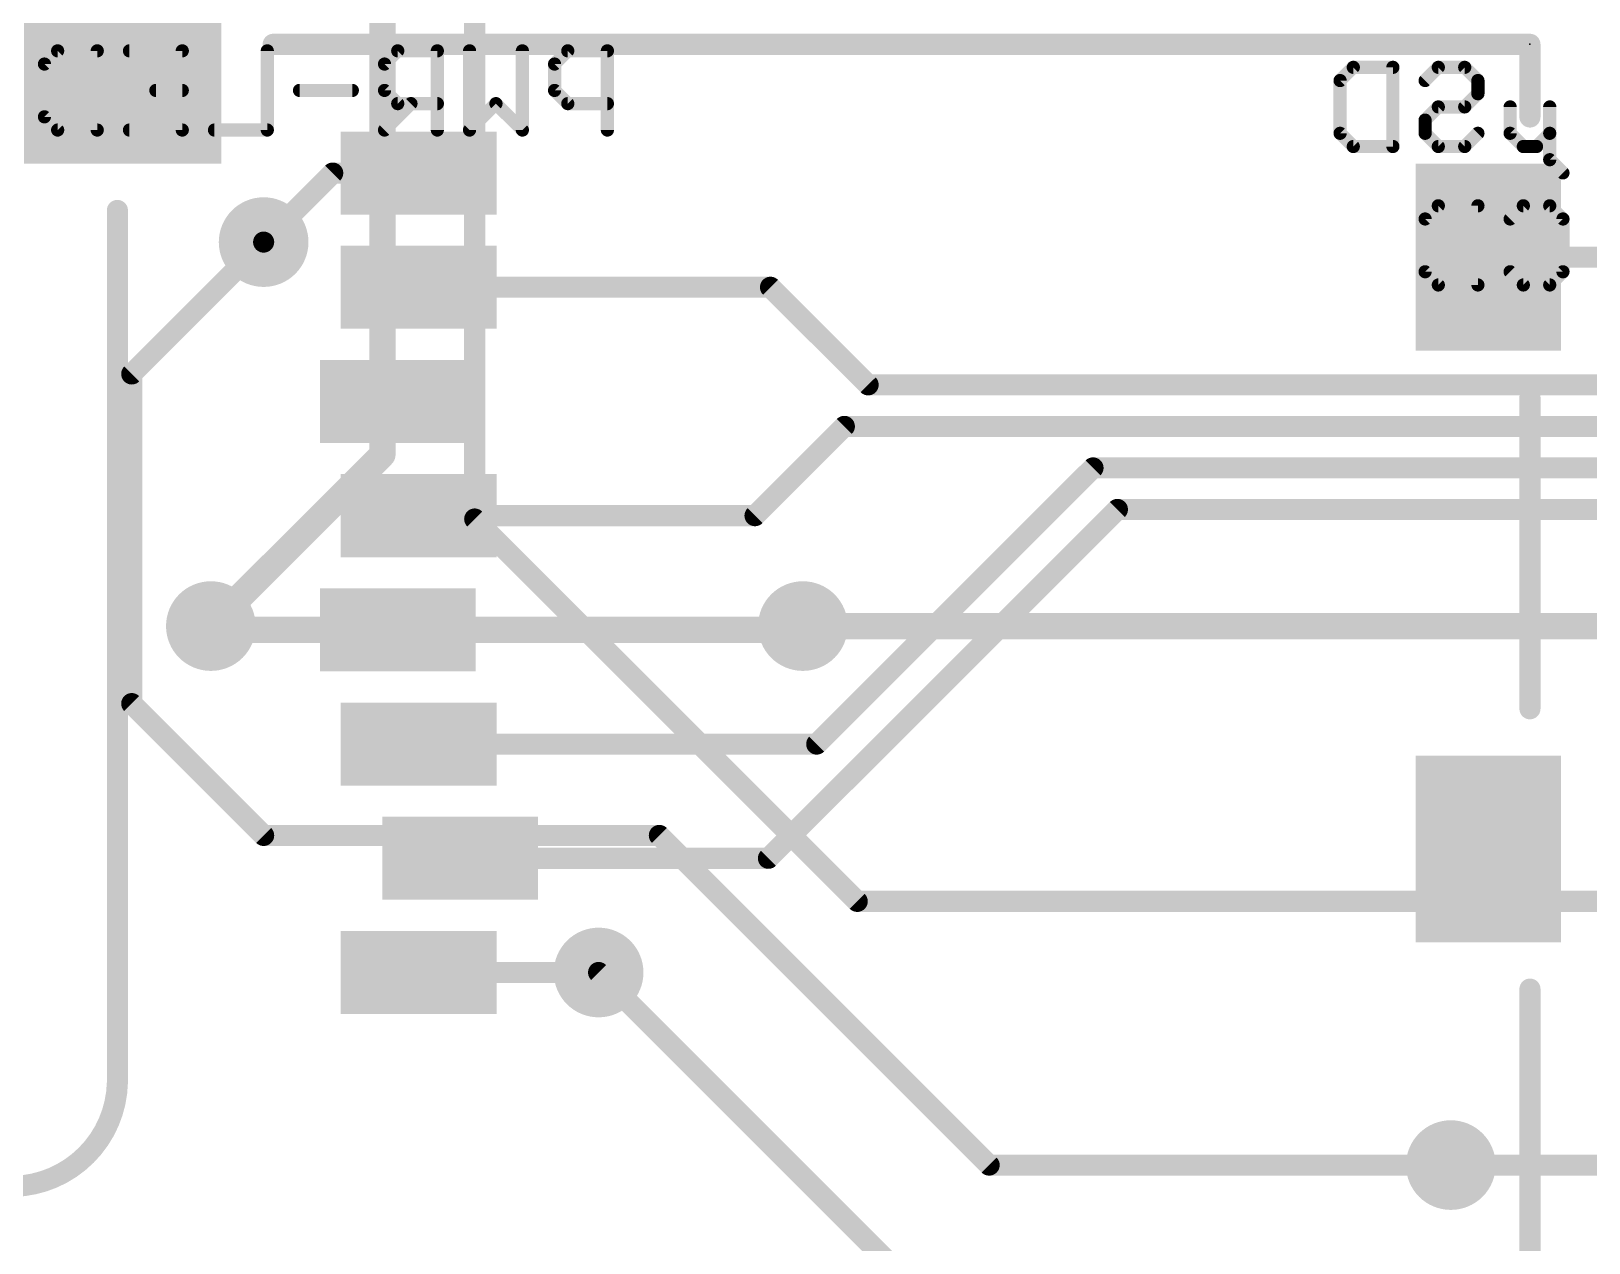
# Model space of a CAD drawing. Extents: x -24 to 83, y -23 to 53.
# Drawn here: x 1.57 to 16.57, y 32.91 to 44.58 of the extents above; entities that cross this region are included whole.
import ezdxf

# ---------------------------------------------------------------- set-up
doc = ezdxf.new("R2010")
doc.units = 0
for name, color, linetype in [('1', 12, 'CONTINUOUS'), ('16', 132, 'CONTINUOUS'), ('18', 110, 'CONTINUOUS'), ('21', 41, 'CONTINUOUS'), ('22', 40, 'CONTINUOUS'), ('23', 53, 'CONTINUOUS')]:
    doc.layers.add(name, color=color, linetype=linetype)

# ---------------------------------------------------------------- blocks, each defined once
blk = doc.blocks.new('RECT')
blk.add_solid([(-0.5, -0.5), (0.5, -0.5), (-0.5, 0.5), (0.5, 0.5)])
blk = doc.blocks.new('ROUNDV')
at = {"const_width": 0.5}
blk.add_lwpolyline([(0, -0.25, 1), (0, 0.25, 1), (0, -0.25)], format="xyb", dxfattribs=at)

msp = doc.modelspace()

# ---------------------------------------------------------------- linework, layer by layer
at = {"layer": '1'}
for points, const_width in [([(4.475, 43.21), (3.81, 42.545)], 0.2032), ([(5.302, 43.21), (4.475, 43.21)], 0.2032), ([(15.602, 42.4), (16.746, 42.4)], 0.2032), ([(5.302, 42.11), (8.69, 42.11)], 0.2032), ([(9.63, 41.17), (8.69, 42.11)], 0.2032), ([(22.645, 41.17), (9.63, 41.17)], 0.2032), ([(9.401, 40.77), (8.541, 39.91)], 0.2032), ([(22.595, 40.77), (9.401, 40.77)], 0.2032), ([(11.795, 40.37), (9.135, 37.71)], 0.2032), ([(22.595, 40.37), (11.795, 40.37)], 0.2032), ([(12.03, 39.97), (8.67, 36.61)], 0.2032), ([(22.595, 39.97), (12.03, 39.97)], 0.2032), ([(8.541, 39.91), (5.302, 39.91)], 0.2032), ([(3.3386, 38.81), (3.302, 38.8466)], 0.254), ([(5.102, 38.81), (3.3386, 38.81)], 0.254), ([(5.102, 38.81), (8.965, 38.81)], 0.254), ([(8.965, 38.81), (9.0016, 38.8466)], 0.254), ([(9.135, 37.71), (5.302, 37.71)], 0.2032), ([(8.67, 36.61), (5.702, 36.61)], 0.2032), ([(5.302, 35.51), (7.035, 35.51)], 0.2032), ([(15.24, 33.655), (17.565, 33.655)], 0.2032)]:
    msp.add_lwpolyline(points, dxfattribs=dict(at, const_width=const_width))
for points, const_width in [([(4.475, 43.2608, 1), (4.475, 43.1592)], 0.1016), ([(4.5109, 43.1741, 1), (4.4391, 43.2459)], 0.1016), ([(5.302, 43.1592, 1), (5.302, 43.2608)], 0.1016), ([(3.7741, 42.5809, 1), (3.8459, 42.5091)], 0.1016), ([(15.602, 42.4508, 1), (15.602, 42.3492)], 0.1016), ([(5.302, 42.1608, 1), (5.302, 42.0592)], 0.1016), ([(8.7259, 42.1459, 1), (8.6541, 42.0741)], 0.1016), ([(8.69, 42.0592, 1), (8.69, 42.1608)], 0.1016), ([(9.63, 41.2208, 1), (9.63, 41.1192)], 0.1016), ([(9.5941, 41.1341, 1), (9.6659, 41.2059)], 0.1016), ([(9.401, 40.8208, 1), (9.401, 40.7192)], 0.1016), ([(9.4369, 40.7341, 1), (9.3651, 40.8059)], 0.1016), ([(11.795, 40.4208, 1), (11.795, 40.3192)], 0.1016), ([(11.8309, 40.3341, 1), (11.7591, 40.4059)], 0.1016), ([(12.03, 40.0208, 1), (12.03, 39.9192)], 0.1016), ([(12.0659, 39.9341, 1), (11.9941, 40.0059)], 0.1016), ([(5.302, 39.9608, 1), (5.302, 39.8592)], 0.1016), ([(8.5051, 39.9459, 1), (8.5769, 39.8741)], 0.1016), ([(8.541, 39.8592, 1), (8.541, 39.9608)], 0.1016), ([(3.3469, 38.8915, 1), (3.2571, 38.8017)], 0.127), ([(3.3386, 38.8735, 1), (3.3386, 38.7465)], 0.127), ([(3.2937, 38.7651, 1), (3.3835, 38.8549)], 0.127), ([(5.102, 38.8735, 1), (5.102, 38.7465)], 0.127), ([(5.102, 38.7465, 1), (5.102, 38.8735)], 0.127), ([(8.9201, 38.8549, 1), (9.0099, 38.7651)], 0.127), ([(9.0465, 38.8017, 1), (8.9567, 38.8915)], 0.127), ([(8.965, 38.7465, 1), (8.965, 38.8735)], 0.127), ([(5.302, 37.7608, 1), (5.302, 37.6592)], 0.1016), ([(9.0991, 37.7459, 1), (9.1709, 37.6741)], 0.1016), ([(9.135, 37.6592, 1), (9.135, 37.7608)], 0.1016), ([(5.702, 36.6608, 1), (5.702, 36.5592)], 0.1016), ([(8.6341, 36.6459, 1), (8.7059, 36.5741)], 0.1016), ([(8.67, 36.5592, 1), (8.67, 36.6608)], 0.1016), ([(5.302, 35.5608, 1), (5.302, 35.4592)], 0.1016), ([(7.035, 35.4592, 1), (7.035, 35.5608)], 0.1016), ([(15.24, 33.7058, 1), (15.24, 33.6042)], 0.1016)]:
    msp.add_lwpolyline(points, format="xyb", dxfattribs=dict(at, const_width=const_width))
at = {"layer": '16'}
for points, const_width in [([(5.842, 39.878), (5.842, 49.276)], 0.2032), ([(4.953, 40.4976), (4.953, 45.72)], 0.254), ([(3.81, 42.545), (2.54, 41.275)], 0.2032), ([(2.54, 41.275), (2.54, 38.1)], 0.2032), ([(4.953, 40.4976), (3.302, 38.8466)], 0.254), ([(5.842, 39.878), (9.525, 36.195)], 0.2032), ([(9.0016, 38.8466), (17.995, 38.8466)], 0.254), ([(2.54, 38.1), (3.81, 36.83)], 0.2032), ([(3.81, 36.83), (7.62, 36.83)], 0.2032), ([(7.62, 36.83), (10.795, 33.655)], 0.2032), ([(9.525, 36.195), (21.59, 36.195)], 0.2032), ([(7.035, 35.51), (10.795, 31.75)], 0.2032), ([(10.795, 33.655), (15.24, 33.655)], 0.2032)]:
    msp.add_lwpolyline(points, dxfattribs=dict(at, const_width=const_width))
for points, const_width in [([(3.8459, 42.5091, 1), (3.7741, 42.5809)], 0.1016), ([(2.5908, 41.275, 1), (2.4892, 41.275)], 0.1016), ([(2.5041, 41.3109, 1), (2.5759, 41.2391)], 0.1016), ([(4.8895, 40.4976, 1), (5.0165, 40.4976)], 0.127), ([(4.9979, 40.4527, 1), (4.9081, 40.5425)], 0.127), ([(5.8779, 39.9139, 1), (5.8061, 39.8421)], 0.1016), ([(5.7912, 39.878, 1), (5.8928, 39.878)], 0.1016), ([(3.2571, 38.8915, 1), (3.3469, 38.8017)], 0.127), ([(9.0016, 38.9101, 1), (9.0016, 38.7831)], 0.127), ([(2.5759, 38.1359, 1), (2.5041, 38.0641)], 0.1016), ([(2.4892, 38.1, 1), (2.5908, 38.1)], 0.1016), ([(3.81, 36.8808, 1), (3.81, 36.7792)], 0.1016), ([(3.7741, 36.7941, 1), (3.8459, 36.8659)], 0.1016), ([(7.6559, 36.8659, 1), (7.5841, 36.7941)], 0.1016), ([(7.62, 36.7792, 1), (7.62, 36.8808)], 0.1016), ([(9.525, 36.2458, 1), (9.525, 36.1442)], 0.1016), ([(9.4891, 36.1591, 1), (9.5609, 36.2309)], 0.1016), ([(7.0709, 35.5459, 1), (6.9991, 35.4741)], 0.1016), ([(10.795, 33.7058, 1), (10.795, 33.6042)], 0.1016), ([(15.24, 33.6042, 1), (15.24, 33.7058)], 0.1016), ([(10.7591, 33.6191, 1), (10.8309, 33.6909)], 0.1016)]:
    msp.add_lwpolyline(points, format="xyb", dxfattribs=dict(at, const_width=const_width))
at = {"layer": '21', "const_width": 0.2032}
for points in [[(3.902, 44.45), (16.002, 44.45)], [(16.002, 44.45), (16.002, 43.75)], [(2.402, 34.45), (2.402, 42.85)], [(16.002, 41.05), (16.002, 38.05)], [(16.002, 30.45), (16.002, 35.35)]]:
    msp.add_lwpolyline(points, dxfattribs=at)
at = {"layer": '21'}
for points, const_width in [([(3.902, 44.5008, 1), (3.902, 44.3992)], 0.1016), ([(16.0528, 44.45, 1), (15.9512, 44.45)], 0.1016), ([(16.002, 44.3992, 1), (16.002, 44.5008)], 0.1016), ([(15.9512, 43.75, 1), (16.0528, 43.75)], 0.1016), ([(2.4528, 42.85, 1), (2.3512, 42.85)], 0.1016), ([(16.0528, 41.05, 1), (15.9512, 41.05)], 0.1016), ([(15.9512, 38.05, 1), (16.0528, 38.05)], 0.1016), ([(16.0528, 35.35, 1), (15.9512, 35.35)], 0.1016), ([(1.402, 33.45, 0.4), (2.402, 34.45)], 0.2032), ([(2.4528, 34.4488, 1), (2.3512, 34.4512)], 0.1016), ([(2.3512, 34.45, 1), (2.4528, 34.45)], 0.1016)]:
    msp.add_lwpolyline(points, format="xyb", dxfattribs=dict(at, const_width=const_width))
at = {"layer": '22', "const_width": 0.127}
for points in [[(1.6996, 44.26), (1.8267, 44.3872)], [(1.8267, 44.3872), (2.2081, 44.3872)], [(2.2081, 44.3872), (2.2081, 43.6245)], [(2.5182, 44.3872), (3.0266, 44.3872)], [(3.0266, 44.3872), (3.0266, 43.6245)], [(3.8452, 44.3872), (3.8452, 43.6245)], [(5.101, 44.3872), (4.9739, 44.26)], [(5.4824, 44.3872), (5.101, 44.3872)], [(5.4824, 43.6245), (5.4824, 44.3872)], [(5.7925, 43.6245), (5.7925, 44.3872)], [(6.301, 44.3872), (6.301, 43.6245)], [(6.7382, 44.3872), (6.6111, 44.26)], [(7.1195, 44.3872), (6.7382, 44.3872)], [(7.1195, 43.6245), (7.1195, 44.3872)], [(1.6996, 43.7516), (1.6996, 44.26)], [(4.9739, 44.26), (4.9739, 44.0058)], [(6.6111, 44.26), (6.6111, 44.0058)], [(14.1739, 44.1013), (14.301, 44.2284)], [(14.301, 44.2284), (14.6823, 44.2284)], [(14.6823, 44.2284), (14.6823, 43.4657)], [(14.9925, 44.1013), (15.1196, 44.2284)], [(15.1196, 44.2284), (15.3738, 44.2284)], [(15.3738, 44.2284), (15.5009, 44.1013)], [(14.1739, 43.5929), (14.1739, 44.1013)], [(15.5009, 44.1013), (15.5009, 43.9742)], [(3.0266, 44.0058), (2.7724, 44.0058)], [(4.6638, 44.0058), (4.1554, 44.0058)], [(4.9739, 44.0058), (5.101, 43.8787)], [(5.2282, 43.8787), (4.9739, 43.6245)], [(5.101, 43.8787), (5.4824, 43.8787)], [(6.0467, 43.8787), (5.7925, 43.6245)], [(6.301, 43.6245), (6.0467, 43.8787)], [(6.6111, 44.0058), (6.7382, 43.8787)], [(6.7382, 43.8787), (7.1195, 43.8787)], [(15.5009, 43.9742), (15.3738, 43.8471)], [(1.8267, 43.6245), (1.6996, 43.7516)], [(15.1196, 43.8471), (14.9925, 43.72)], [(15.3738, 43.8471), (15.1196, 43.8471)], [(15.8111, 43.5929), (15.8111, 43.8471)], [(16.1924, 43.8471), (16.1924, 43.5929)], [(2.2081, 43.6245), (1.8267, 43.6245)], [(3.0266, 43.6245), (2.5182, 43.6245)], [(3.8452, 43.6245), (3.3368, 43.6245)], [(14.301, 43.4657), (14.1739, 43.5929)], [(14.9925, 43.72), (14.9925, 43.5929)], [(14.9925, 43.5929), (15.1196, 43.4657)], [(15.3738, 43.4657), (15.5009, 43.5929)], [(15.9382, 43.4657), (15.8111, 43.5929)], [(16.1924, 43.5929), (16.0653, 43.4657)], [(16.1924, 43.5929), (16.1924, 43.3386)], [(14.6823, 43.4657), (14.301, 43.4657)], [(15.1196, 43.4657), (15.3738, 43.4657)], [(16.0653, 43.4657), (15.9382, 43.4657)], [(16.1924, 43.3386), (16.3195, 43.2115)], [(14.9925, 42.7678), (15.1196, 42.8949)], [(15.1196, 42.8949), (15.5009, 42.8949)], [(15.5009, 42.8949), (15.5009, 42.1322)], [(15.8111, 42.7678), (15.9382, 42.8949)], [(15.9382, 42.8949), (16.1924, 42.8949)], [(16.1924, 42.8949), (16.3195, 42.7678)], [(14.9925, 42.2594), (14.9925, 42.7678)], [(16.3195, 42.7678), (16.3195, 42.2594)], [(15.1196, 42.1322), (14.9925, 42.2594)], [(15.9382, 42.1322), (15.8111, 42.2594)], [(16.3195, 42.2594), (16.1924, 42.1322)], [(15.5009, 42.1322), (15.1196, 42.1322)], [(16.1924, 42.1322), (15.9382, 42.1322)]]:
    msp.add_lwpolyline(points, dxfattribs=at)
at = {"layer": '22', "const_width": 0.0635}
for points in [[(1.8267, 44.4189, 1), (1.8267, 44.3554)], [(1.8492, 44.3647, 1), (1.8043, 44.4096)], [(2.2398, 44.3872, 1), (2.1763, 44.3872)], [(2.2081, 44.3554, 1), (2.2081, 44.4189)], [(2.5182, 44.4189, 1), (2.5182, 44.3554)], [(3.0584, 44.3872, 1), (2.9949, 44.3872)], [(3.0266, 44.3554, 1), (3.0266, 44.4189)], [(3.877, 44.3872, 1), (3.8135, 44.3872)], [(5.101, 44.4189, 1), (5.101, 44.3554)], [(5.1235, 44.3647, 1), (5.0786, 44.4096)], [(5.5141, 44.3872, 1), (5.4506, 44.3872)], [(5.4824, 44.3554, 1), (5.4824, 44.4189)], [(5.8243, 44.3872, 1), (5.7608, 44.3872)], [(6.3327, 44.3872, 1), (6.2692, 44.3872)], [(6.7382, 44.4189, 1), (6.7382, 44.3554)], [(6.7607, 44.3647, 1), (6.7158, 44.4096)], [(7.1513, 44.3872, 1), (7.0878, 44.3872)], [(7.1195, 44.3554, 1), (7.1195, 44.4189)], [(1.7314, 44.26, 1), (1.6679, 44.26)], [(1.6772, 44.2825, 1), (1.7221, 44.2376)], [(5.0057, 44.26, 1), (4.9422, 44.26)], [(4.9515, 44.2825, 1), (4.9964, 44.2376)], [(6.6428, 44.26, 1), (6.5793, 44.26)], [(6.5886, 44.2825, 1), (6.6335, 44.2376)], [(14.301, 44.2602, 1), (14.301, 44.1966)], [(14.3235, 44.2059, 1), (14.2786, 44.2509)], [(14.7141, 44.2284, 1), (14.6506, 44.2284)], [(14.6823, 44.1966, 1), (14.6823, 44.2602)], [(15.1196, 44.2602, 1), (15.1196, 44.1966)], [(15.142, 44.2059, 1), (15.0971, 44.2509)], [(15.3963, 44.2509, 1), (15.3514, 44.2059)], [(15.3738, 44.1966, 1), (15.3738, 44.2602)], [(14.2057, 44.1013, 1), (14.1422, 44.1013)], [(14.1515, 44.1237, 1), (14.1964, 44.0788)], [(14.97, 44.1237, 1), (15.0149, 44.0788)], [(15.5327, 44.1013, 1), (15.4692, 44.1013)], [(15.4785, 44.0788, 1), (15.5234, 44.1237)], [(2.7724, 44.0376, 1), (2.7724, 43.9741)], [(3.0266, 43.9741, 1), (3.0266, 44.0376)], [(4.1554, 44.0376, 1), (4.1554, 43.9741)], [(4.6638, 43.9741, 1), (4.6638, 44.0376)], [(4.9422, 44.0058, 1), (5.0057, 44.0058)], [(4.9964, 44.0283, 1), (4.9515, 43.9834)], [(5.101, 43.9105, 1), (5.101, 43.847)], [(5.2506, 43.8563, 1), (5.2057, 43.9012)], [(5.4824, 43.847, 1), (5.4824, 43.9105)], [(6.0692, 43.9012, 1), (6.0243, 43.8563)], [(6.0692, 43.8563, 1), (6.0243, 43.9012)], [(6.6335, 44.0283, 1), (6.5886, 43.9834)], [(6.5793, 44.0058, 1), (6.6428, 44.0058)], [(6.7382, 43.9105, 1), (6.7382, 43.847)], [(7.1195, 43.847, 1), (7.1195, 43.9105)], [(15.4692, 43.9742, 1), (15.5327, 43.9742)], [(15.5234, 43.9517, 1), (15.4785, 43.9966)], [(1.7221, 43.7741, 1), (1.6772, 43.7292)], [(5.0786, 43.8563, 1), (5.1235, 43.9012)], [(6.7158, 43.8563, 1), (6.7607, 43.9012)], [(15.1196, 43.8788, 1), (15.1196, 43.8153)], [(15.142, 43.8246, 1), (15.0971, 43.8695)], [(15.3514, 43.8695, 1), (15.3963, 43.8246)], [(15.3738, 43.8153, 1), (15.3738, 43.8788)], [(15.8428, 43.8471, 1), (15.7793, 43.8471)], [(16.2241, 43.8471, 1), (16.1606, 43.8471)], [(1.6679, 43.7516, 1), (1.7314, 43.7516)], [(1.8267, 43.6563, 1), (1.8267, 43.5928)], [(1.8043, 43.602, 1), (1.8492, 43.647)], [(2.1763, 43.6245, 1), (2.2398, 43.6245)], [(2.2081, 43.5928, 1), (2.2081, 43.6563)], [(2.5182, 43.6563, 1), (2.5182, 43.5928)], [(2.9949, 43.6245, 1), (3.0584, 43.6245)], [(3.0266, 43.5928, 1), (3.0266, 43.6563)], [(3.3368, 43.6563, 1), (3.3368, 43.5928)], [(3.8135, 43.6245, 1), (3.877, 43.6245)], [(3.8452, 43.5928, 1), (3.8452, 43.6563)], [(4.9515, 43.647, 1), (4.9964, 43.602)], [(5.4506, 43.6245, 1), (5.5141, 43.6245)], [(5.7701, 43.647, 1), (5.815, 43.602)], [(5.7608, 43.6245, 1), (5.8243, 43.6245)], [(6.2692, 43.6245, 1), (6.3327, 43.6245)], [(6.2785, 43.602, 1), (6.3234, 43.647)], [(7.0878, 43.6245, 1), (7.1513, 43.6245)], [(14.1964, 43.6153, 1), (14.1515, 43.5704)], [(15.0242, 43.72, 1), (14.9607, 43.72)], [(14.97, 43.7424, 1), (15.0149, 43.6975)], [(15.0149, 43.6153, 1), (14.97, 43.5704)], [(15.5234, 43.5704, 1), (15.4785, 43.6153)], [(15.8335, 43.6153, 1), (15.7886, 43.5704)], [(16.2241, 43.5929, 1), (16.1606, 43.5929)], [(16.2148, 43.5704, 1), (16.1699, 43.6153)], [(14.1422, 43.5929, 1), (14.2057, 43.5929)], [(14.301, 43.4975, 1), (14.301, 43.434)], [(14.2786, 43.4433, 1), (14.3235, 43.4882)], [(14.6506, 43.4657, 1), (14.7141, 43.4657)], [(14.6823, 43.434, 1), (14.6823, 43.4975)], [(14.9607, 43.5929, 1), (15.0242, 43.5929)], [(15.1196, 43.4975, 1), (15.1196, 43.434)], [(15.0971, 43.4433, 1), (15.142, 43.4882)], [(15.3514, 43.4882, 1), (15.3963, 43.4433)], [(15.3738, 43.434, 1), (15.3738, 43.4975)], [(15.7793, 43.5929, 1), (15.8428, 43.5929)], [(15.9382, 43.4975, 1), (15.9382, 43.434)], [(15.9157, 43.4433, 1), (15.9606, 43.4882)], [(16.0428, 43.4882, 1), (16.0877, 43.4433)], [(16.0653, 43.434, 1), (16.0653, 43.4975)], [(16.1606, 43.5929, 1), (16.2241, 43.5929)], [(16.1606, 43.3386, 1), (16.2241, 43.3386)], [(16.2148, 43.3611, 1), (16.1699, 43.3162)], [(16.297, 43.1891, 1), (16.342, 43.234)], [(15.1196, 42.9267, 1), (15.1196, 42.8631)], [(15.142, 42.8724, 1), (15.0971, 42.9174)], [(15.5327, 42.8949, 1), (15.4692, 42.8949)], [(15.5009, 42.8631, 1), (15.5009, 42.9267)], [(15.9382, 42.9267, 1), (15.9382, 42.8631)], [(15.9606, 42.8724, 1), (15.9157, 42.9174)], [(16.2148, 42.9174, 1), (16.1699, 42.8724)], [(16.1924, 42.8631, 1), (16.1924, 42.9267)], [(15.0242, 42.7678, 1), (14.9607, 42.7678)], [(14.97, 42.7902, 1), (15.0149, 42.7453)], [(15.7886, 42.7902, 1), (15.8335, 42.7453)], [(16.3513, 42.7678, 1), (16.2878, 42.7678)], [(16.297, 42.7453, 1), (16.342, 42.7902)], [(15.0149, 42.2818, 1), (14.97, 42.2369)], [(15.8335, 42.2818, 1), (15.7886, 42.2369)], [(16.342, 42.2369, 1), (16.297, 42.2818)], [(14.9607, 42.2594, 1), (15.0242, 42.2594)], [(15.1196, 42.164, 1), (15.1196, 42.1005)], [(15.0971, 42.1098, 1), (15.142, 42.1547)], [(15.4692, 42.1322, 1), (15.5327, 42.1322)], [(15.5009, 42.1005, 1), (15.5009, 42.164)], [(15.9382, 42.164, 1), (15.9382, 42.1005)], [(15.9157, 42.1098, 1), (15.9606, 42.1547)], [(16.1699, 42.1547, 1), (16.2148, 42.1098)], [(16.1924, 42.1005, 1), (16.1924, 42.164)], [(16.2878, 42.2594, 1), (16.3513, 42.2594)]]:
    msp.add_lwpolyline(points, format="xyb", dxfattribs=at)
at = {"layer": '23'}
msp.add_point((16.002, 44.45), dxfattribs=at)

# ---------------------------------------------------------------- block references
at = {"layer": '1', "rotation": 90}
for p, xscale, yscale in [((2.452, 44), 1.4, 1.9), ((5.302, 43.21), 0.8, 1.5), ((15.602, 42.4), 1.8, 1.4), ((5.302, 42.11), 0.8, 1.5), ((5.102, 41.01), 0.8, 1.5), ((5.302, 39.91), 0.8, 1.5), ((5.102, 38.81), 0.8, 1.5), ((5.302, 37.71), 0.8, 1.5), ((15.602, 36.7), 1.8, 1.4), ((5.702, 36.61), 0.8, 1.5), ((5.302, 35.51), 0.8, 1.5)]:
    msp.add_blockref('RECT', p, dxfattribs=dict(at, xscale=xscale, yscale=yscale))
at = {"layer": '18', "xscale": 0.8636, "yscale": 0.8636}
for p in [(3.81, 42.545), (3.81, 42.545), (3.302, 38.8466), (3.302, 38.8466), (9.0016, 38.8466), (9.0016, 38.8466), (7.035, 35.51), (7.035, 35.51), (15.24, 33.655), (15.24, 33.655)]:
    msp.add_blockref('ROUNDV', p, dxfattribs=at)

doc.saveas('drawing.dxf')
